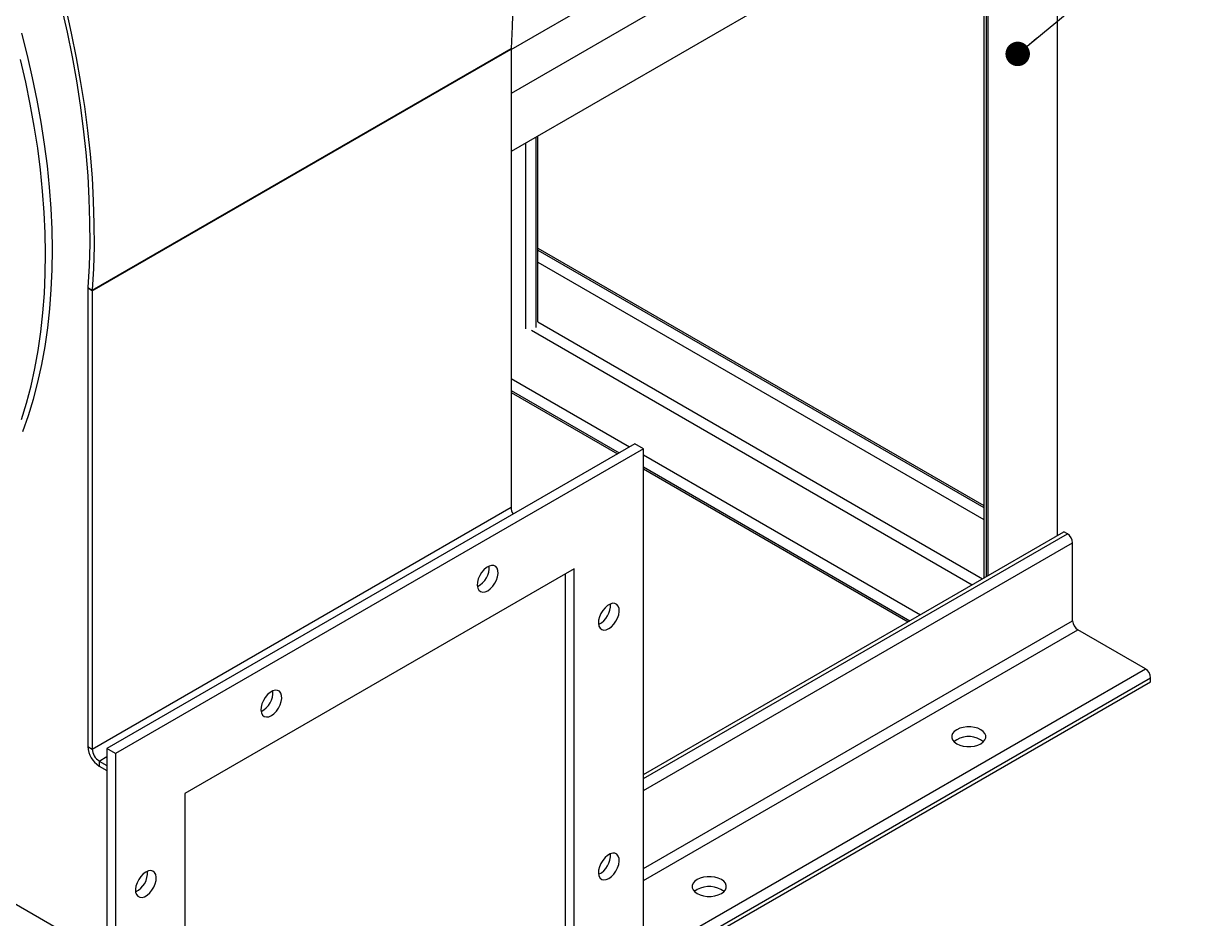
# Model space of a CAD drawing. Header units: millimetres. Extents: x 2 to 418, y 2 to 295.
# Drawn here: x 190.35 to 238.12, y 50.95 to 87.52 of the extents above; entities that cross this region are included whole.
import ezdxf

# ---------------------------------------------------------------- set-up
doc = ezdxf.new("R2010")
doc.units = ezdxf.units.MM
doc.dimstyles.new('SLDDIMSTYLE1', dxfattribs={"dimtxt": 0.18, "dimasz": 1, "dimexe": 0, "dimexo": 0.0625, "dimgap": 0, "dimtad": 0, "dimtih": 1, "dimtoh": 1, "dimdec": 0, "dimrnd": 1e-09, "dimzin": 0, "dimdsep": 46, "dimtxsty": 'Standard', "dimblk1": 'DOT', "dimblk2": 'DOT', "dimsah": 1, "dimcen": 0.09, "dimadec": 0, "dimazin": 0, "dimtfac": 1, "dimtdec": 0, "dimtofl": 0, "dimtmove": 0, "dimatfit": 3, "dimldrblk": 'DOT', "dimfxl": 0, "dimfrac": 2, "dimtolj": 1, "dimtzin": 0, "dimarcsym": 0})

# ---------------------------------------------------------------- blocks, each defined once
blk = doc.blocks.new('_DOT')
at = {"color": 0, "linetype": 'ByBlock', "lineweight": -2}
blk.add_line((-0.5, 0), (-1, 0), dxfattribs=at)
at = {"color": 0, "linetype": 'ByBlock', "const_width": 0.5}
blk.add_lwpolyline([(-0.25, 0, 1), (0.25, 0, 1)], format="xyb", close=True, dxfattribs=at)

msp = doc.modelspace()

# ---------------------------------------------------------------- linework, layer by layer
at = {"color": 8, "linetype": 'Continuous', "lineweight": 25}
for p, q in [((210.276, 86.448), (231.737, 98.837)), ((232.889, 97.706), (210.276, 84.652)), ((229.686, 93.489), (229.686, 64.91)), ((211.302, 75.095), (211.302, 82.876)), ((210.877, 75.033), (210.877, 82.631)), ((211.372, 78.258), (229.599, 67.736)), ((211.372, 77.768), (229.599, 67.246)), ((211.372, 75.319), (229.545, 64.828)), ((211.106, 74.982), (229.12, 64.583)), ((210.276, 73.012), (215.115, 70.219)), ((210.276, 72.522), (214.691, 69.974)), ((215.686, 69.889), (226.999, 63.358)), ((215.686, 69.4), (226.575, 63.114)), ((215.686, 56.664), (233.01, 66.665)), ((215.686, 56.174), (233.222, 66.298)), ((215.686, 52.99), (233.222, 63.113)), ((215.686, 52.5), (233.434, 62.746)), ((215.686, 49.316), (236.192, 61.154)), ((215.686, 48.826), (236.404, 60.786)), ((193.447, 57.383), (193.765, 57.567))]:
    msp.add_line(p, q, dxfattribs=at)
at = {"color": 7, "linetype": 'Continuous', "lineweight": 25}
for p, q in [((232.889, 95.338), (210.276, 82.284)), ((232.586, 95.163), (232.586, 66.584)), ((229.599, 93.438), (229.599, 64.859)), ((229.757, 93.53), (229.757, 64.951)), ((193.164, 76.592), (210.276, 86.47)), ((193.165, 76.616), (210.277, 86.495)), ((210.276, 86.47), (210.276, 67.751)), ((211.372, 75.319), (211.372, 82.916)), ((211.372, 78.34), (229.599, 67.818)), ((193.164, 76.592), (192.988, 76.694)), ((192.988, 76.694), (192.988, 57.975)), ((192.989, 76.734), (193.165, 76.616)), ((193.164, 76.592), (193.164, 57.873)), ((193.765, 49.378), (148.935, 75.258)), ((210.276, 72.441), (214.62, 69.933)), ((215.332, 70.344), (193.765, 57.894)), ((215.686, 70.14), (215.332, 70.344)), ((215.686, 70.14), (194.119, 57.689)), ((215.686, 37.641), (215.686, 70.14)), ((215.686, 69.318), (226.504, 63.073)), ((193.164, 57.873), (210.276, 67.751)), ((215.686, 56.828), (232.868, 66.747)), ((233.01, 66.665), (232.868, 66.747)), ((233.222, 63.113), (233.222, 66.298)), ((212.857, 65.241), (196.947, 56.056)), ((212.504, 39.479), (212.504, 65.037)), ((212.857, 39.275), (212.857, 65.241)), ((236.192, 61.154), (233.434, 62.746)), ((236.404, 60.623), (236.404, 60.786)), ((215.686, 48.663), (236.404, 60.623)), ((192.988, 57.975), (193.164, 57.873)), ((194.119, 57.689), (193.765, 57.894)), ((193.765, 57.894), (193.765, 25.395)), ((193.447, 57.383), (193.765, 57.199)), ((193.447, 57.383), (193.447, 57.179)), ((194.119, 57.689), (194.119, 25.191)), ((193.447, 57.179), (193.765, 56.995)), ((196.947, 56.056), (196.947, 30.09))]:
    msp.add_line(p, q, dxfattribs=at)
at = {"color": 7, "linetype": 'Continuous', "lineweight": 25, "flags": 128}
for points in [[(190.057, 94.252), (190.423, 93.233), (190.767, 92.214), (191.088, 91.196), (191.386, 90.18), (191.66, 89.167), (191.91, 88.158), (192.137, 87.154), (192.339, 86.156), (192.516, 85.165), (192.669, 84.182), (192.797, 83.209), (192.9, 82.246), (192.978, 81.294), (193.031, 80.354), (193.058, 79.427), (193.06, 78.514), (193.037, 77.616), (192.989, 76.734)], [(190.212, 94.26), (190.581, 93.234), (190.927, 92.208), (191.251, 91.182), (191.551, 90.159), (191.827, 89.138), (192.079, 88.122), (192.307, 87.111), (192.51, 86.106), (192.689, 85.108), (192.843, 84.118), (192.972, 83.138), (193.076, 82.168), (193.154, 81.209), (193.207, 80.262), (193.235, 79.329), (193.237, 78.409), (193.214, 77.505), (193.165, 76.616)], [(210.349, 88.288), (210.326, 87.383), (210.277, 86.495)], [(190.325, 70.844), (190.555, 71.497), (190.762, 72.171), (190.945, 72.867), (191.103, 73.584), (191.238, 74.321), (191.347, 75.077), (191.432, 75.851), (191.492, 76.643), (191.528, 77.451), (191.538, 78.274), (191.523, 79.111), (191.484, 79.961), (191.42, 80.824), (191.331, 81.698), (191.217, 82.583), (191.079, 83.476), (190.916, 84.377), (190.729, 85.286), (190.518, 86.2), (190.284, 87.119)], [(190.272, 71.333), (190.479, 72.008), (190.662, 72.704), (190.82, 73.421), (190.955, 74.158), (191.064, 74.914), (191.149, 75.688), (191.209, 76.48), (191.245, 77.287), (191.255, 78.11), (191.241, 78.948), (191.201, 79.798), (191.137, 80.661), (191.048, 81.535), (190.934, 82.419), (190.796, 83.313), (190.633, 84.214), (190.446, 85.122), (190.235, 86.037)], [(209.322, 64.343), (209.427, 64.419), (209.526, 64.521), (209.612, 64.643), (209.68, 64.777), (209.725, 64.914), (209.745, 65.046), (209.739, 65.165), (209.706, 65.263), (209.649, 65.334), (209.571, 65.373), (209.478, 65.378), (209.375, 65.35), (209.269, 65.288), (209.166, 65.198), (209.072, 65.085), (208.995, 64.956), (208.938, 64.82), (208.905, 64.684), (208.898, 64.558), (208.918, 64.448), (208.964, 64.363), (209.031, 64.308), (209.117, 64.285), (209.216, 64.297), (209.322, 64.343)], [(214.272, 62.791), (214.377, 62.867), (214.476, 62.97), (214.562, 63.091), (214.63, 63.225), (214.675, 63.362), (214.695, 63.495), (214.688, 63.613), (214.655, 63.711), (214.598, 63.782), (214.521, 63.821), (214.428, 63.827), (214.325, 63.798), (214.218, 63.736), (214.115, 63.646), (214.022, 63.533), (213.945, 63.404), (213.888, 63.268), (213.855, 63.132), (213.848, 63.006), (213.868, 62.897), (213.913, 62.812), (213.981, 62.756), (214.067, 62.734), (214.166, 62.745), (214.272, 62.791)], [(200.483, 59.24), (200.588, 59.317), (200.687, 59.419), (200.773, 59.541), (200.841, 59.675), (200.886, 59.812), (200.906, 59.944), (200.9, 60.063), (200.867, 60.16), (200.81, 60.231), (200.732, 60.271), (200.639, 60.276), (200.536, 60.247), (200.43, 60.186), (200.327, 60.096), (200.234, 59.983), (200.156, 59.854), (200.099, 59.717), (200.066, 59.581), (200.059, 59.455), (200.079, 59.346), (200.125, 59.261), (200.192, 59.205), (200.279, 59.183), (200.377, 59.195), (200.483, 59.24)], [(228.484, 58.664), (228.387, 58.593), (228.319, 58.512), (228.284, 58.423), (228.284, 58.333), (228.319, 58.245), (228.387, 58.163), (228.484, 58.092), (228.607, 58.036), (228.748, 57.997), (228.901, 57.977), (229.058, 57.977), (229.211, 57.997), (229.352, 58.036), (229.474, 58.092), (229.572, 58.163), (229.64, 58.245), (229.675, 58.333), (229.675, 58.423), (229.64, 58.512), (229.572, 58.593), (229.474, 58.664), (229.352, 58.72), (229.211, 58.76), (229.058, 58.78), (228.901, 58.78), (228.748, 58.76), (228.607, 58.72), (228.484, 58.664)], [(228.484, 58.256), (228.387, 58.185), (228.375, 58.174)], [(214.272, 52.584), (214.377, 52.661), (214.476, 52.763), (214.562, 52.885), (214.63, 53.018), (214.675, 53.156), (214.695, 53.288), (214.688, 53.407), (214.655, 53.504), (214.598, 53.575), (214.521, 53.614), (214.428, 53.62), (214.325, 53.591), (214.218, 53.53), (214.115, 53.44), (214.022, 53.327), (213.945, 53.198), (213.888, 53.061), (213.855, 52.925), (213.848, 52.799), (213.868, 52.69), (213.913, 52.605), (213.981, 52.549), (214.067, 52.527), (214.166, 52.539), (214.272, 52.584)], [(195.354, 52.848), (195.249, 52.772), (195.15, 52.67), (195.064, 52.548), (194.996, 52.414), (194.951, 52.277), (194.931, 52.145), (194.938, 52.026), (194.97, 51.928), (195.027, 51.857), (195.105, 51.818), (195.198, 51.813), (195.301, 51.841), (195.408, 51.903), (195.511, 51.993), (195.604, 52.106), (195.681, 52.235), (195.738, 52.371), (195.771, 52.507), (195.778, 52.633), (195.758, 52.743), (195.713, 52.827), (195.645, 52.883), (195.559, 52.906), (195.46, 52.894), (195.354, 52.848)], [(217.878, 52.541), (217.78, 52.47), (217.712, 52.389), (217.677, 52.3), (217.677, 52.21), (217.712, 52.122), (217.78, 52.04), (217.878, 51.969), (218, 51.913), (218.142, 51.874), (218.294, 51.853), (218.451, 51.853), (218.604, 51.874), (218.745, 51.913), (218.868, 51.969), (218.965, 52.04), (219.033, 52.122), (219.068, 52.21), (219.068, 52.3), (219.033, 52.389), (218.965, 52.47), (218.868, 52.541), (218.745, 52.597), (218.604, 52.636), (218.451, 52.657), (218.294, 52.657), (218.142, 52.636), (218, 52.597), (217.878, 52.541)], [(217.878, 52.133), (217.78, 52.062), (217.769, 52.051)]]:
    msp.add_lwpolyline(points, dxfattribs=at)
at = {"color": 7, "linetype": 'Continuous', "lineweight": 25}
for centre, radius, start, end in [((210.631, 86.471), 0.355, 176.0504, 180.0389), ((193.567, 76.694), 0.58, 176.0664, 180.0346), ((193.519, 76.592), 0.355, 176.0504, 180.0389), ((210.853, 67.771), 0.577, 181.9561, 211.1059), ((232.761, 66.277), 0.461, 2.6061, 57.394), ((208.516, 65.298), 0.873, 296.2642, 3.7411), ((213.466, 63.746), 0.873, 296.2641, 3.7413), ((233.683, 63.134), 0.461, 182.6051, 237.3944), ((235.943, 60.766), 0.461, 2.6047, 57.3948), ((199.678, 60.195), 0.873, 296.2642, 3.7411), ((228.972, 57.383), 1, 52.3143, 119.1931), ((193.985, 58.02), 0.999, 182.6057, 237.3943), ((193.778, 57.901), 0.615, 182.606, 237.394), ((213.466, 53.539), 0.873, 296.2641, 3.7413), ((194.563, 52.815), 0.86, 295.6727, 4.3326), ((218.366, 51.26), 1, 52.3142, 119.193)]:
    msp.add_arc(centre, radius, start, end, dxfattribs=at)

# ---------------------------------------------------------------- leaders
at = {"color": 7, "linetype": 'Continuous', "lineweight": 0}
msp.add_leader([(230.977, 86.27), (238.124, 92.177)], dimstyle='SLDDIMSTYLE1', dxfattribs=at)

doc.saveas('drawing.dxf')
